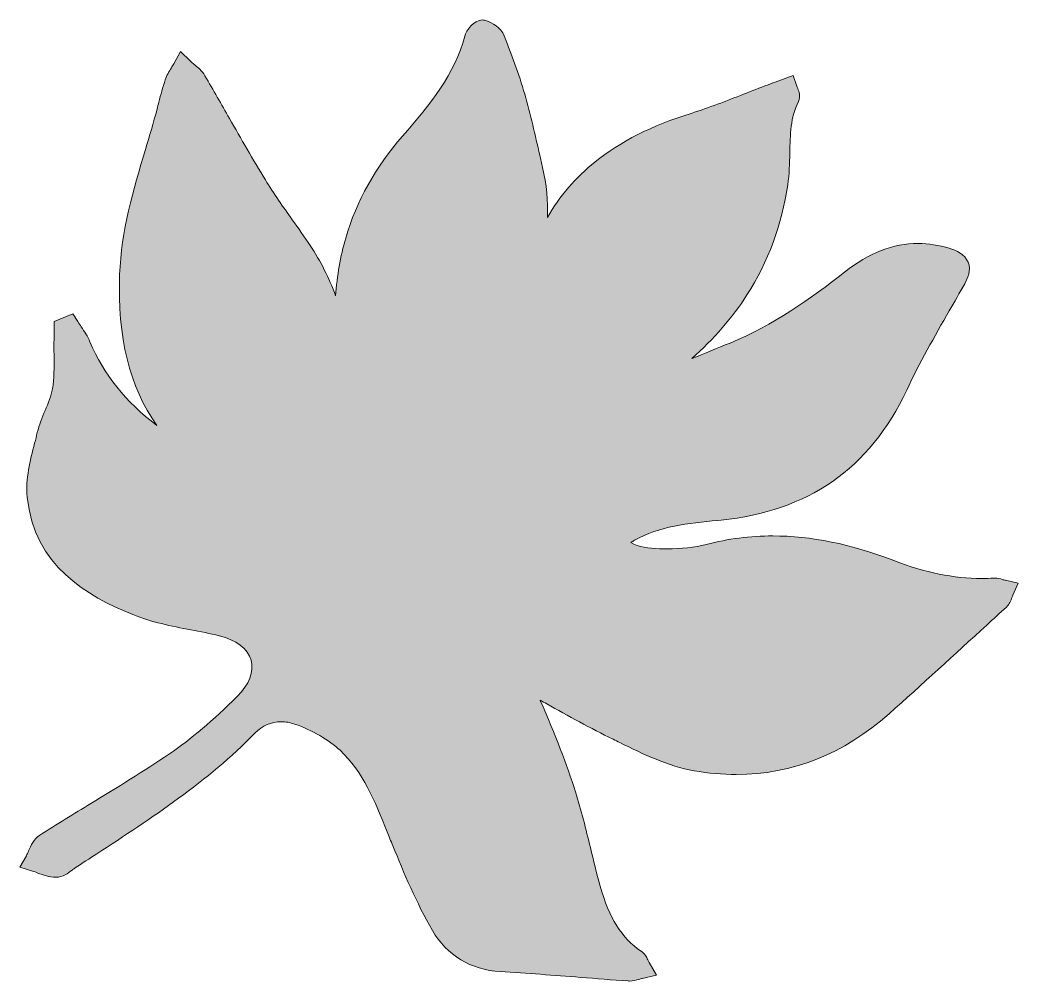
# Model space of a CAD drawing. Header units: inches. Extents: x 792 to 7891, y -1059 to 2748.
# Drawn here: x 6371 to 7304, y -1049 to -151 of the extents above; entities that cross this region are included whole.
import ezdxf

# ---------------------------------------------------------------- set-up
doc = ezdxf.new("R2010")
doc.units = ezdxf.units.IN
doc.header["$MEASUREMENT"] = 0
doc.layers.add('Layer 1', color=7, linetype='Continuous')

msp = doc.modelspace()

# ---------------------------------------------------------------- hatches: boundary and pattern name
at = {"layer": 'Layer 1', "true_color": 0x5c7031}
h = msp.add_hatch(color=77, dxfattribs=at)
h.dxf.hatch_style = 2
edge = h.paths.add_edge_path()
edge.add_spline(control_points=[(7303.82, -677.35), (7303.82, -677.35), (7298.96, -688.37), (7298.96, -688.37), (7298.63, -689.11), (7298.34, -689.95), (7298.04, -690.83), (7297.1, -693.54), (7295.94, -696.92), (7292.9, -699.7), (7286.76, -705.32), (7280.63, -710.94), (7274.5, -716.55), (7244.72, -743.84), (7213.93, -772.05), (7183.23, -799.38), (7140.91, -837.07), (7092.84, -856.18), (7040.35, -856.18), (7027.52, -856.18), (7014.28, -855.01), (7001.02, -852.69), (6976.57, -848.43), (6953.67, -837.2), (6931.53, -826.34), (6929.43, -825.31), (6927.33, -824.28), (6925.25, -823.27), (6904.08, -812.96), (6883.25, -801.36), (6863.11, -790.15), (6861.11, -789.04), (6859.09, -787.92), (6857.06, -786.79), (6857.09, -786.85), (6857.12, -786.91), (6857.14, -786.97), (6871.41, -819.56), (6881.86, -846.67), (6890.01, -872.31), (6895.51, -889.58), (6899.81, -907.35), (6903.97, -924.54), (6906.83, -936.4), (6909.8, -948.65), (6913.1, -960.5), (6921.45, -990.44), (6933.3, -1009.23), (6951.5, -1021.43), (6954.91, -1023.71), (6956.43, -1026.89), (6957.65, -1029.45), (6958.08, -1030.35), (6958.48, -1031.21), (6958.98, -1032.06), (6958.98, -1032.06), (6965.78, -1043.82), (6965.78, -1043.82), (6965.78, -1043.82), (6952.54, -1046.83), (6952.54, -1046.83), (6951.43, -1047.08), (6950.36, -1047.4), (6949.23, -1047.73), (6946.72, -1048.47), (6943.88, -1049.31), (6940.65, -1049.31), (6940.22, -1049.31), (6939.78, -1049.3), (6939.35, -1049.27), (6924.48, -1048.2), (6909.38, -1047.02), (6894.77, -1045.88), (6870.17, -1043.95), (6844.74, -1041.96), (6819.74, -1040.5), (6792.23, -1038.88), (6769.68, -1025.22), (6756.26, -1002.03), (6741.29, -976.18), (6729.58, -947.84), (6719.25, -922.83), (6717.45, -918.47), (6715.67, -914.03), (6713.94, -909.74), (6702.4, -881), (6691.49, -853.85), (6669.97, -833.58), (6659.54, -823.75), (6644.44, -815.03), (6627.46, -809.03), (6623.32, -807.56), (6619.12, -806.82), (6614.97, -806.82), (6605.66, -806.82), (6597.13, -810.53), (6590.3, -817.54), (6546.28, -862.76), (6493.54, -897.09), (6442.53, -930.28), (6435.77, -934.69), (6429.01, -939.09), (6422.26, -943.51), (6421.46, -944.04), (6420.5, -944.78), (6419.48, -945.57), (6415.58, -948.57), (6410.72, -952.31), (6404.33, -952.31), (6404.33, -952.31), (6404.15, -952.31), (6404.15, -952.31), (6397.97, -952.23), (6392.42, -950.15), (6387.52, -948.32), (6385.73, -947.65), (6384.05, -947.02), (6382.46, -946.52), (6382.46, -946.52), (6370.66, -942.88), (6370.66, -942.88), (6370.66, -942.88), (6376.68, -932.1), (6376.68, -932.1), (6377.35, -930.89), (6378.03, -929.29), (6378.75, -927.6), (6380.83, -922.7), (6383.42, -916.6), (6389.11, -912.97), (6404.93, -902.87), (6421.18, -892.95), (6436.9, -883.35), (6461.27, -868.47), (6486.47, -853.08), (6510.37, -836.86), (6530.53, -823.19), (6551.27, -805.63), (6573.77, -783.18), (6585.04, -771.94), (6589.63, -759.94), (6586.69, -749.41), (6583.7, -738.69), (6572.9, -730.33), (6557.05, -726.46), (6548.38, -724.35), (6539.26, -722.6), (6530.45, -720.9), (6512.33, -717.42), (6493.59, -713.82), (6476.08, -706.67), (6433.46, -689.27), (6383.74, -661.07), (6377.45, -596.91), (6375.78, -579.84), (6380.16, -562.82), (6384.4, -546.36), (6385.27, -542.97), (6386.09, -539.76), (6386.87, -536.54), (6388.63, -529.26), (6391.44, -522.5), (6394.15, -515.96), (6397.08, -508.93), (6399.83, -502.29), (6401.01, -495.71), (6402.76, -485.87), (6402.64, -475.52), (6402.51, -464.55), (6402.45, -459.79), (6402.4, -454.87), (6402.51, -449.97), (6402.56, -447.66), (6402.54, -445.34), (6402.53, -442.89), (6402.52, -441.74), (6402.51, -440.59), (6402.51, -439.43), (6402.51, -439.43), (6402.51, -432.74), (6402.51, -432.74), (6402.51, -432.74), (6420.18, -425.46), (6420.18, -425.46), (6420.18, -425.46), (6424.65, -432.64), (6424.65, -432.64), (6425.69, -434.3), (6426.82, -435.96), (6428.03, -437.72), (6430.93, -441.96), (6433.93, -446.34), (6436.11, -451.54), (6448.85, -481.98), (6469.41, -507.78), (6498.6, -529.82), (6472.92, -493.21), (6461.77, -447.42), (6463.84, -388.78), (6465.28, -348.01), (6476.82, -309.31), (6487.97, -271.88), (6491.67, -259.49), (6495.49, -246.67), (6498.85, -234.06), (6499.42, -231.89), (6499.99, -229.72), (6500.55, -227.55), (6502.32, -220.69), (6504.15, -213.59), (6506.51, -206.61), (6507.96, -202.31), (6510.21, -198.62), (6512.19, -195.36), (6512.98, -194.06), (6513.72, -192.84), (6514.37, -191.65), (6514.37, -191.65), (6520.61, -180.29), (6520.61, -180.29), (6520.61, -180.29), (6530.02, -189.21), (6530.02, -189.21), (6531.02, -190.16), (6532.23, -191.15), (6533.5, -192.2), (6536.93, -195.01), (6540.82, -198.21), (6543.56, -202.85), (6551.36, -216.09), (6559.08, -229.63), (6566.54, -242.73), (6577.37, -261.72), (6588.56, -281.35), (6600.1, -300.25), (6607.83, -312.9), (6616.67, -325.38), (6625.22, -337.44), (6630.8, -345.32), (6636.58, -353.47), (6642.07, -361.7), (6651.73, -376.18), (6659.6, -391.7), (6665.82, -408.72), (6667.07, -389.92), (6670.21, -371.83), (6675.24, -354.61), (6685.28, -320.24), (6703.13, -288.18), (6728.3, -259.34), (6754.61, -229.19), (6777.16, -201.33), (6786.59, -165.74), (6787.95, -160.63), (6795, -150.69), (6803.1, -150.69), (6804.41, -150.69), (6805.69, -150.93), (6806.91, -151.4), (6811.74, -153.27), (6820.3, -157.58), (6823.39, -165.4), (6830.13, -182.51), (6837.13, -200.98), (6842.57, -220.08), (6847.95, -238.99), (6852.39, -258.37), (6856.69, -277.12), (6857.57, -280.94), (6858.44, -284.77), (6859.33, -288.59), (6863.05, -304.66), (6864.3, -320.3), (6863.76, -335.42), (6875.18, -315.4), (6889.97, -298.19), (6908.45, -283.31), (6932.03, -264.33), (6961.38, -249.51), (6998.15, -238.02), (7014.65, -232.87), (7031.21, -226.38), (7047.23, -220.1), (7054.7, -217.18), (7062.42, -214.16), (7070.08, -211.29), (7073.06, -210.17), (7076.06, -209.07), (7079.23, -207.91), (7079.23, -207.91), (7093.7, -202.58), (7093.7, -202.58), (7093.7, -202.58), (7096.91, -212.46), (7096.91, -212.46), (7097.17, -213.24), (7097.5, -214.01), (7097.85, -214.83), (7098.99, -217.49), (7100.9, -221.94), (7098.47, -226.84), (7091.12, -241.68), (7090.78, -257.97), (7090.41, -275.21), (7090.21, -284.83), (7090, -294.77), (7088.53, -304.7), (7082.95, -342.32), (7070.13, -376.99), (7050.41, -407.75), (7036.74, -429.09), (7019.42, -449.05), (6998.73, -467.35), (7010.62, -462.46), (7022.62, -457.56), (7034.53, -452.75), (7075, -436.4), (7109.86, -411.25), (7141.49, -386.51), (7164.58, -368.45), (7187.14, -359.67), (7210.46, -359.67), (7220.01, -359.67), (7229.79, -361.19), (7239.54, -364.19), (7246.12, -366.22), (7254.07, -369.53), (7257.16, -377.25), (7260.17, -384.78), (7256.79, -392.31), (7253.98, -397.32), (7249.23, -405.79), (7244.32, -414.33), (7239.58, -422.6), (7225.78, -446.64), (7211.51, -471.5), (7199.73, -496.77), (7182.65, -533.43), (7159.19, -562.25), (7130.03, -582.43), (7101.46, -602.19), (7066.54, -614.26), (7026.23, -618.29), (7026.23, -618.29), (7023.13, -618.6), (7023.13, -618.6), (6995.19, -621.38), (6968.8, -624), (6945.2, -637.24), (6944.1, -637.85), (6942.99, -638.57), (6941.85, -639.37), (6949.43, -643.58), (6958.14, -644.83), (6968.72, -645.19), (6970.91, -645.26), (6973.11, -645.3), (6975.26, -645.3), (6988.85, -645.3), (7001.33, -643.85), (7012.36, -641.01), (7032.64, -635.77), (7053.54, -633.11), (7074.46, -633.11), (7110.27, -633.11), (7147.31, -640.66), (7187.71, -656.19), (7216.91, -667.42), (7243.78, -672.87), (7269.86, -672.87), (7273.6, -672.87), (7277.36, -672.76), (7281.06, -672.53), (7281.39, -672.51), (7281.72, -672.5), (7282.05, -672.5), (7284.85, -672.5), (7287.22, -673.21), (7289.32, -673.83), (7290.25, -674.11), (7291.13, -674.37), (7292.1, -674.6), (7292.1, -674.6), (7303.82, -677.35), (7303.82, -677.35)], knot_values=[0, 0, 0, 0, 1, 1, 1, 2, 2, 2, 3, 3, 3, 4, 4, 4, 5, 5, 5, 6, 6, 6, 7, 7, 7, 8, 8, 8, 9, 9, 9, 10, 10, 10, 11, 11, 11, 12, 12, 12, 13, 13, 13, 14, 14, 14, 15, 15, 15, 16, 16, 16, 17, 17, 17, 18, 18, 18, 19, 19, 19, 20, 20, 20, 21, 21, 21, 22, 22, 22, 23, 23, 23, 24, 24, 24, 25, 25, 25, 26, 26, 26, 27, 27, 27, 28, 28, 28, 29, 29, 29, 30, 30, 30, 31, 31, 31, 32, 32, 32, 33, 33, 33, 34, 34, 34, 35, 35, 35, 36, 36, 36, 37, 37, 37, 38, 38, 38, 39, 39, 39, 40, 40, 40, 41, 41, 41, 42, 42, 42, 43, 43, 43, 44, 44, 44, 45, 45, 45, 46, 46, 46, 47, 47, 47, 48, 48, 48, 49, 49, 49, 50, 50, 50, 51, 51, 51, 52, 52, 52, 53, 53, 53, 54, 54, 54, 55, 55, 55, 56, 56, 56, 57, 57, 57, 58, 58, 58, 59, 59, 59, 60, 60, 60, 61, 61, 61, 62, 62, 62, 63, 63, 63, 64, 64, 64, 65, 65, 65, 66, 66, 66, 67, 67, 67, 68, 68, 68, 69, 69, 69, 70, 70, 70, 71, 71, 71, 72, 72, 72, 73, 73, 73, 74, 74, 74, 75, 75, 75, 76, 76, 76, 77, 77, 77, 78, 78, 78, 79, 79, 79, 80, 80, 80, 81, 81, 81, 82, 82, 82, 83, 83, 83, 84, 84, 84, 85, 85, 85, 86, 86, 86, 87, 87, 87, 88, 88, 88, 89, 89, 89, 90, 90, 90, 91, 91, 91, 92, 92, 92, 93, 93, 93, 94, 94, 94, 95, 95, 95, 96, 96, 96, 97, 97, 97, 98, 98, 98, 99, 99, 99, 100, 100, 100, 101, 101, 101, 102, 102, 102, 103, 103, 103, 104, 104, 104, 105, 105, 105, 106, 106, 106, 107, 107, 107, 108, 108, 108, 109, 109, 109, 110, 110, 110, 111, 111, 111, 112, 112, 112, 113, 113, 113, 114, 114, 114, 115, 115, 115, 116, 116, 116, 117, 117, 117, 118, 118, 118, 119, 119, 119, 120, 120, 120, 121, 121, 121, 122, 122, 122, 123, 123, 123, 124, 124, 124, 125, 125, 125, 126, 126, 126, 127, 127, 127, 128, 128, 128, 128], degree=3, periodic=1)

# ---------------------------------------------------------------- linework, layer by layer
at = {"layer": 'Layer 1', "lineweight": 0}
msp.add_open_spline([(7303.82, -677.35), (7303.82, -677.35), (7298.96, -688.37), (7298.96, -688.37), (7298.63, -689.11), (7298.34, -689.95), (7298.04, -690.83), (7297.1, -693.54), (7295.94, -696.92), (7292.9, -699.7), (7286.76, -705.32), (7280.63, -710.94), (7274.5, -716.55), (7244.72, -743.84), (7213.93, -772.05), (7183.23, -799.38), (7140.91, -837.07), (7092.84, -856.18), (7040.35, -856.18), (7027.52, -856.18), (7014.28, -855.01), (7001.02, -852.69), (6976.57, -848.43), (6953.67, -837.2), (6931.53, -826.34), (6929.43, -825.31), (6927.33, -824.28), (6925.25, -823.27), (6904.08, -812.96), (6883.25, -801.36), (6863.11, -790.15), (6861.11, -789.04), (6859.09, -787.92), (6857.06, -786.79), (6857.09, -786.85), (6857.12, -786.91), (6857.14, -786.97), (6871.41, -819.56), (6881.86, -846.67), (6890.01, -872.31), (6895.51, -889.58), (6899.81, -907.35), (6903.97, -924.54), (6906.83, -936.4), (6909.8, -948.65), (6913.1, -960.5), (6921.45, -990.44), (6933.3, -1009.23), (6951.5, -1021.43), (6954.91, -1023.71), (6956.43, -1026.89), (6957.65, -1029.45), (6958.08, -1030.35), (6958.48, -1031.21), (6958.98, -1032.06), (6958.98, -1032.06), (6965.78, -1043.82), (6965.78, -1043.82), (6965.78, -1043.82), (6952.54, -1046.83), (6952.54, -1046.83), (6951.43, -1047.08), (6950.36, -1047.4), (6949.23, -1047.73), (6946.72, -1048.47), (6943.88, -1049.31), (6940.65, -1049.31), (6940.22, -1049.31), (6939.78, -1049.3), (6939.35, -1049.27), (6924.48, -1048.2), (6909.38, -1047.02), (6894.77, -1045.88), (6870.17, -1043.95), (6844.74, -1041.96), (6819.74, -1040.5), (6792.23, -1038.88), (6769.68, -1025.22), (6756.26, -1002.03), (6741.29, -976.18), (6729.58, -947.84), (6719.25, -922.83), (6717.45, -918.47), (6715.67, -914.03), (6713.94, -909.74), (6702.4, -881), (6691.49, -853.85), (6669.97, -833.58), (6659.54, -823.75), (6644.44, -815.03), (6627.46, -809.03), (6623.32, -807.56), (6619.12, -806.82), (6614.97, -806.82), (6605.66, -806.82), (6597.13, -810.53), (6590.3, -817.54), (6546.28, -862.76), (6493.54, -897.09), (6442.53, -930.28), (6435.77, -934.69), (6429.01, -939.09), (6422.26, -943.51), (6421.46, -944.04), (6420.5, -944.78), (6419.48, -945.57), (6415.58, -948.57), (6410.72, -952.31), (6404.33, -952.31), (6404.33, -952.31), (6404.15, -952.31), (6404.15, -952.31), (6397.97, -952.23), (6392.42, -950.15), (6387.52, -948.32), (6385.73, -947.65), (6384.05, -947.02), (6382.46, -946.52), (6382.46, -946.52), (6370.66, -942.88), (6370.66, -942.88), (6370.66, -942.88), (6376.68, -932.1), (6376.68, -932.1), (6377.35, -930.89), (6378.03, -929.29), (6378.75, -927.6), (6380.83, -922.7), (6383.42, -916.6), (6389.11, -912.97), (6404.93, -902.87), (6421.18, -892.95), (6436.9, -883.35), (6461.27, -868.47), (6486.47, -853.08), (6510.37, -836.86), (6530.53, -823.19), (6551.27, -805.63), (6573.77, -783.18), (6585.04, -771.94), (6589.63, -759.94), (6586.69, -749.41), (6583.7, -738.69), (6572.9, -730.33), (6557.05, -726.46), (6548.38, -724.35), (6539.26, -722.6), (6530.45, -720.9), (6512.33, -717.42), (6493.59, -713.82), (6476.08, -706.67), (6433.46, -689.27), (6383.74, -661.07), (6377.45, -596.91), (6375.78, -579.84), (6380.16, -562.82), (6384.4, -546.36), (6385.27, -542.97), (6386.09, -539.76), (6386.87, -536.54), (6388.63, -529.26), (6391.44, -522.5), (6394.15, -515.96), (6397.08, -508.93), (6399.83, -502.29), (6401.01, -495.71), (6402.76, -485.87), (6402.64, -475.52), (6402.51, -464.55), (6402.45, -459.79), (6402.4, -454.87), (6402.51, -449.97), (6402.56, -447.66), (6402.54, -445.34), (6402.53, -442.89), (6402.52, -441.74), (6402.51, -440.59), (6402.51, -439.43), (6402.51, -439.43), (6402.51, -432.74), (6402.51, -432.74), (6402.51, -432.74), (6420.18, -425.46), (6420.18, -425.46), (6420.18, -425.46), (6424.65, -432.64), (6424.65, -432.64), (6425.69, -434.3), (6426.82, -435.96), (6428.03, -437.72), (6430.93, -441.96), (6433.93, -446.34), (6436.11, -451.54), (6448.85, -481.98), (6469.41, -507.78), (6498.6, -529.82), (6472.92, -493.21), (6461.77, -447.42), (6463.84, -388.78), (6465.28, -348.01), (6476.82, -309.31), (6487.97, -271.88), (6491.67, -259.49), (6495.49, -246.67), (6498.85, -234.06), (6499.42, -231.89), (6499.99, -229.72), (6500.55, -227.55), (6502.32, -220.69), (6504.15, -213.59), (6506.51, -206.61), (6507.96, -202.31), (6510.21, -198.62), (6512.19, -195.36), (6512.98, -194.06), (6513.72, -192.84), (6514.37, -191.65), (6514.37, -191.65), (6520.61, -180.29), (6520.61, -180.29), (6520.61, -180.29), (6530.02, -189.21), (6530.02, -189.21), (6531.02, -190.16), (6532.23, -191.15), (6533.5, -192.2), (6536.93, -195.01), (6540.82, -198.21), (6543.56, -202.85), (6551.36, -216.09), (6559.08, -229.63), (6566.54, -242.73), (6577.37, -261.72), (6588.56, -281.35), (6600.1, -300.25), (6607.83, -312.9), (6616.67, -325.38), (6625.22, -337.44), (6630.8, -345.32), (6636.58, -353.47), (6642.07, -361.7), (6651.73, -376.18), (6659.6, -391.7), (6665.82, -408.72), (6667.07, -389.92), (6670.21, -371.83), (6675.24, -354.61), (6685.28, -320.24), (6703.13, -288.18), (6728.3, -259.34), (6754.61, -229.19), (6777.16, -201.33), (6786.59, -165.74), (6787.95, -160.63), (6795, -150.69), (6803.1, -150.69), (6804.41, -150.69), (6805.69, -150.93), (6806.91, -151.4), (6811.74, -153.27), (6820.3, -157.58), (6823.39, -165.4), (6830.13, -182.51), (6837.13, -200.98), (6842.57, -220.08), (6847.95, -238.99), (6852.39, -258.37), (6856.69, -277.12), (6857.57, -280.94), (6858.44, -284.77), (6859.33, -288.59), (6863.05, -304.66), (6864.3, -320.3), (6863.76, -335.42), (6875.18, -315.4), (6889.97, -298.19), (6908.45, -283.31), (6932.03, -264.33), (6961.38, -249.51), (6998.15, -238.02), (7014.65, -232.87), (7031.21, -226.38), (7047.23, -220.1), (7054.7, -217.18), (7062.42, -214.16), (7070.08, -211.29), (7073.06, -210.17), (7076.06, -209.07), (7079.23, -207.91), (7079.23, -207.91), (7093.7, -202.58), (7093.7, -202.58), (7093.7, -202.58), (7096.91, -212.46), (7096.91, -212.46), (7097.17, -213.24), (7097.5, -214.01), (7097.85, -214.83), (7098.99, -217.49), (7100.9, -221.94), (7098.47, -226.84), (7091.12, -241.68), (7090.78, -257.97), (7090.41, -275.21), (7090.21, -284.83), (7090, -294.77), (7088.53, -304.7), (7082.95, -342.32), (7070.13, -376.99), (7050.41, -407.75), (7036.74, -429.09), (7019.42, -449.05), (6998.73, -467.35), (7010.62, -462.46), (7022.62, -457.56), (7034.53, -452.75), (7075, -436.4), (7109.86, -411.25), (7141.49, -386.51), (7164.58, -368.45), (7187.14, -359.67), (7210.46, -359.67), (7220.01, -359.67), (7229.79, -361.19), (7239.54, -364.19), (7246.12, -366.22), (7254.07, -369.53), (7257.16, -377.25), (7260.17, -384.78), (7256.79, -392.31), (7253.98, -397.32), (7249.23, -405.79), (7244.32, -414.33), (7239.58, -422.6), (7225.78, -446.64), (7211.51, -471.5), (7199.73, -496.77), (7182.65, -533.43), (7159.19, -562.25), (7130.03, -582.43), (7101.46, -602.19), (7066.54, -614.26), (7026.23, -618.29), (7026.23, -618.29), (7023.13, -618.6), (7023.13, -618.6), (6995.19, -621.38), (6968.8, -624), (6945.2, -637.24), (6944.1, -637.85), (6942.99, -638.57), (6941.85, -639.37), (6949.43, -643.58), (6958.14, -644.83), (6968.72, -645.19), (6970.91, -645.26), (6973.11, -645.3), (6975.26, -645.3), (6988.85, -645.3), (7001.33, -643.85), (7012.36, -641.01), (7032.64, -635.77), (7053.54, -633.11), (7074.46, -633.11), (7110.27, -633.11), (7147.31, -640.66), (7187.71, -656.19), (7216.91, -667.42), (7243.78, -672.87), (7269.86, -672.87), (7273.6, -672.87), (7277.36, -672.76), (7281.06, -672.53), (7281.39, -672.51), (7281.72, -672.5), (7282.05, -672.5), (7284.85, -672.5), (7287.22, -673.21), (7289.32, -673.83), (7290.25, -674.11), (7291.13, -674.37), (7292.1, -674.6), (7292.1, -674.6), (7303.82, -677.35), (7303.82, -677.35)], degree=3, knots=[0, 0, 0, 0, 1, 1, 1, 2, 2, 2, 3, 3, 3, 4, 4, 4, 5, 5, 5, 6, 6, 6, 7, 7, 7, 8, 8, 8, 9, 9, 9, 10, 10, 10, 11, 11, 11, 12, 12, 12, 13, 13, 13, 14, 14, 14, 15, 15, 15, 16, 16, 16, 17, 17, 17, 18, 18, 18, 19, 19, 19, 20, 20, 20, 21, 21, 21, 22, 22, 22, 23, 23, 23, 24, 24, 24, 25, 25, 25, 26, 26, 26, 27, 27, 27, 28, 28, 28, 29, 29, 29, 30, 30, 30, 31, 31, 31, 32, 32, 32, 33, 33, 33, 34, 34, 34, 35, 35, 35, 36, 36, 36, 37, 37, 37, 38, 38, 38, 39, 39, 39, 40, 40, 40, 41, 41, 41, 42, 42, 42, 43, 43, 43, 44, 44, 44, 45, 45, 45, 46, 46, 46, 47, 47, 47, 48, 48, 48, 49, 49, 49, 50, 50, 50, 51, 51, 51, 52, 52, 52, 53, 53, 53, 54, 54, 54, 55, 55, 55, 56, 56, 56, 57, 57, 57, 58, 58, 58, 59, 59, 59, 60, 60, 60, 61, 61, 61, 62, 62, 62, 63, 63, 63, 64, 64, 64, 65, 65, 65, 66, 66, 66, 67, 67, 67, 68, 68, 68, 69, 69, 69, 70, 70, 70, 71, 71, 71, 72, 72, 72, 73, 73, 73, 74, 74, 74, 75, 75, 75, 76, 76, 76, 77, 77, 77, 78, 78, 78, 79, 79, 79, 80, 80, 80, 81, 81, 81, 82, 82, 82, 83, 83, 83, 84, 84, 84, 85, 85, 85, 86, 86, 86, 87, 87, 87, 88, 88, 88, 89, 89, 89, 90, 90, 90, 91, 91, 91, 92, 92, 92, 93, 93, 93, 94, 94, 94, 95, 95, 95, 96, 96, 96, 97, 97, 97, 98, 98, 98, 99, 99, 99, 100, 100, 100, 101, 101, 101, 102, 102, 102, 103, 103, 103, 104, 104, 104, 105, 105, 105, 106, 106, 106, 107, 107, 107, 108, 108, 108, 109, 109, 109, 110, 110, 110, 111, 111, 111, 112, 112, 112, 113, 113, 113, 114, 114, 114, 115, 115, 115, 116, 116, 116, 117, 117, 117, 118, 118, 118, 119, 119, 119, 120, 120, 120, 121, 121, 121, 122, 122, 122, 123, 123, 123, 124, 124, 124, 125, 125, 125, 126, 126, 126, 127, 127, 127, 128, 128, 128, 128], dxfattribs=at)

doc.saveas('drawing.dxf')
